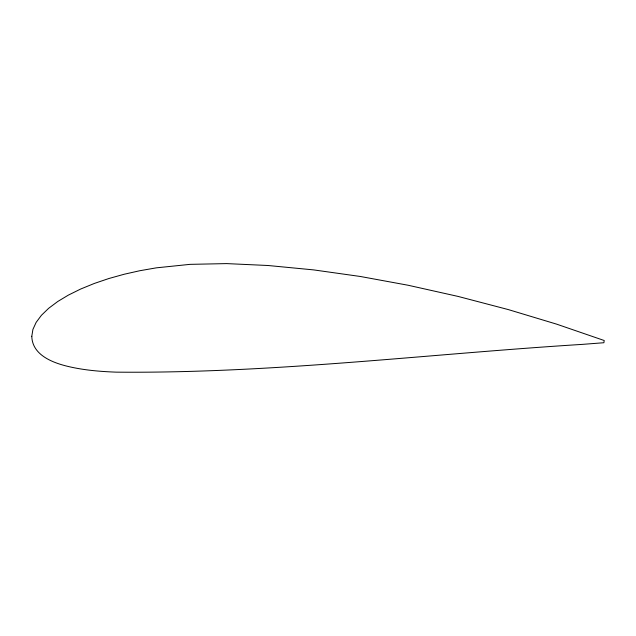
<?xml version="1.0" encoding="UTF-8"?>
<svg xmlns="http://www.w3.org/2000/svg" width="636" height="636" viewBox="0 0 636 636"><rect width="100%" height="100%" fill="white"/><g stroke="black" fill="none" stroke-linecap="round" stroke-linejoin="round"><path stroke-width="0.95" d="M31.8 336.285C32.229 355.794 54.346 363.41 70.238 366.94C85.319 370.311 100.79 371.567 116.205 372.147C271.985 373.634 427.177 354.045 582.385 344.378L603.898 342.725L604.2 340.506L556.595 324.137L508.275 309.573L458.055 296.416L408.105 285.246L360.326 276.477L313.62 269.895L267.979 265.498L226.631 263.606L190.053 264.353L156.4 267.835L139.841 270.721L124.107 274.267L108.891 278.512L94.351 283.441L80.645 289.046L68.322 295.136L57.773 301.488L48.662 308.301L41.42 315.297L36.149 322.373L32.913 329.432L31.8 336.285"/></g></svg>
